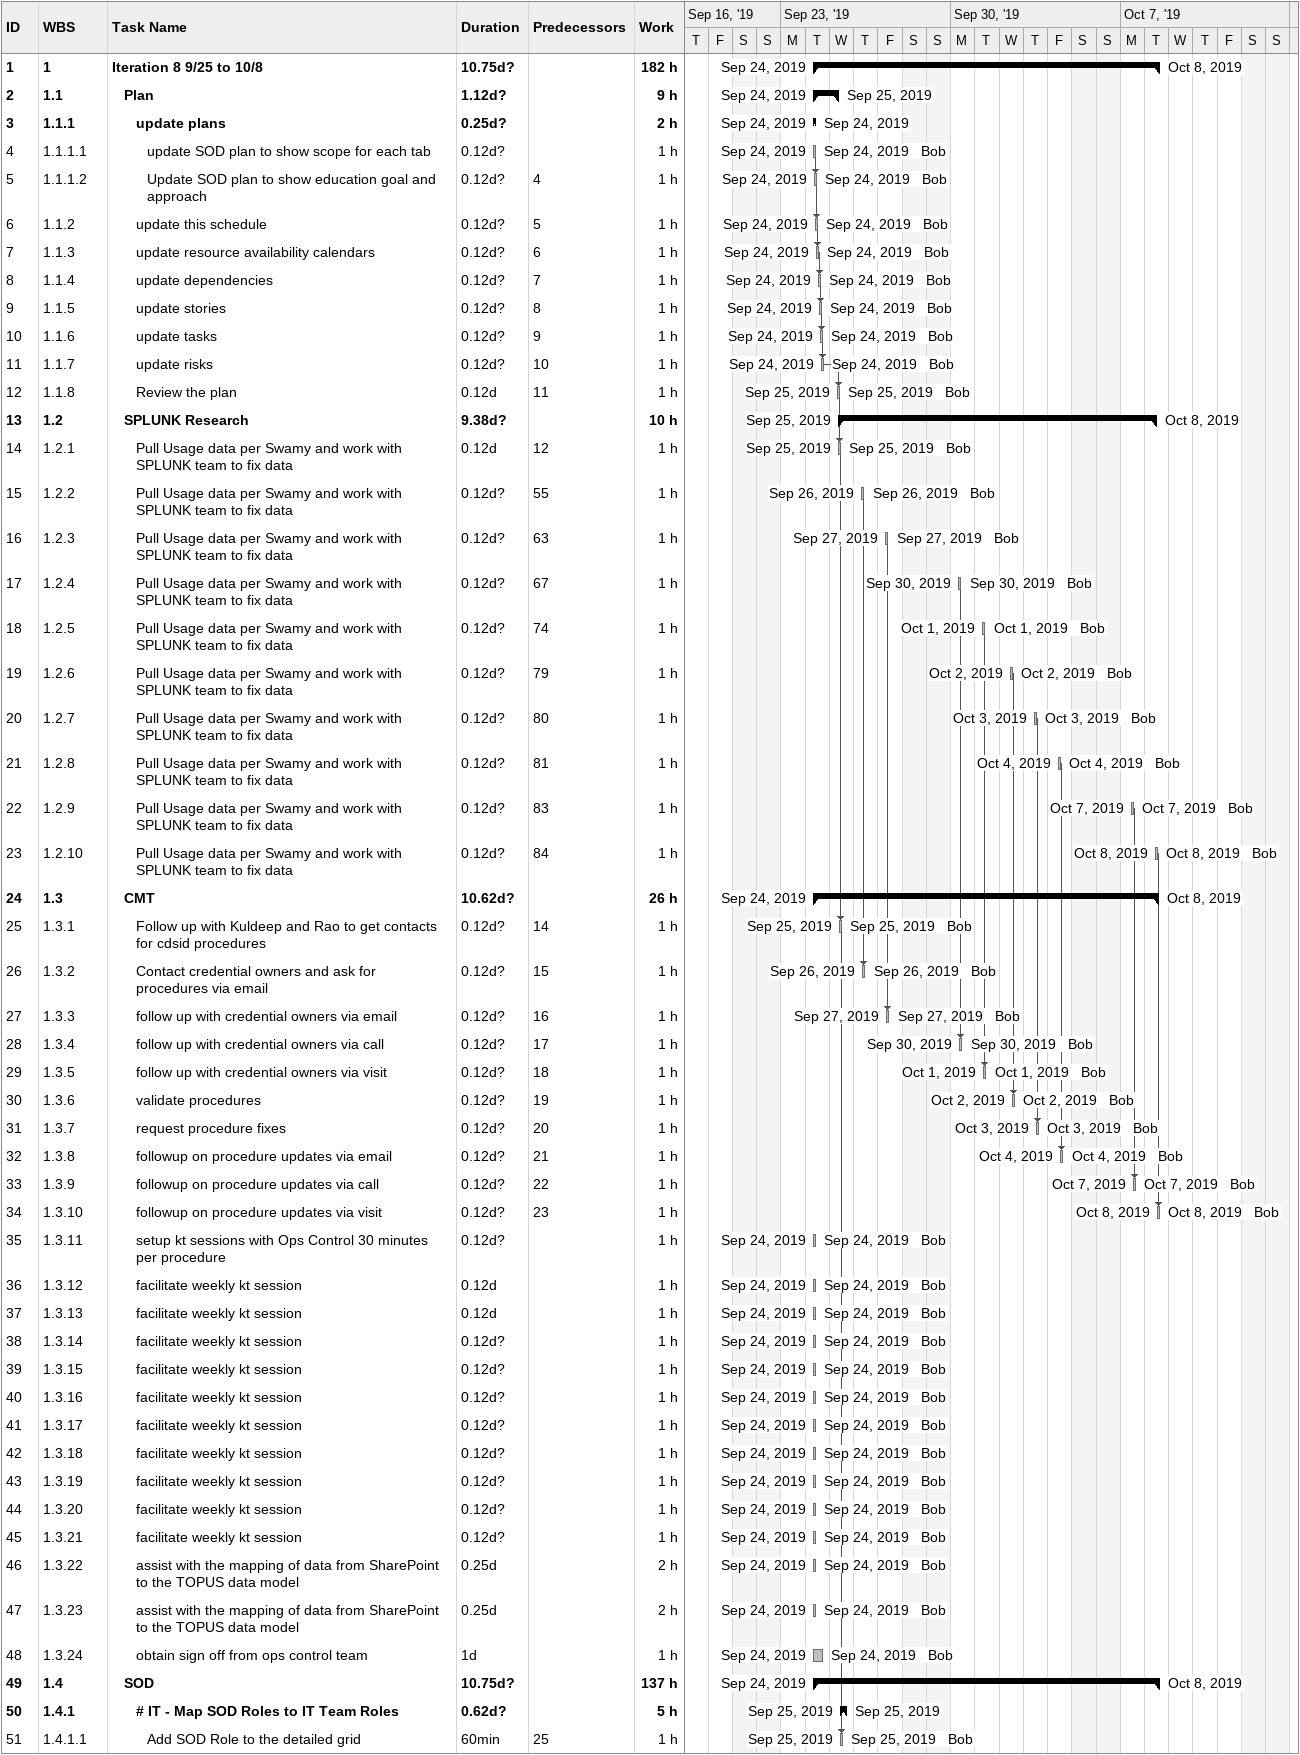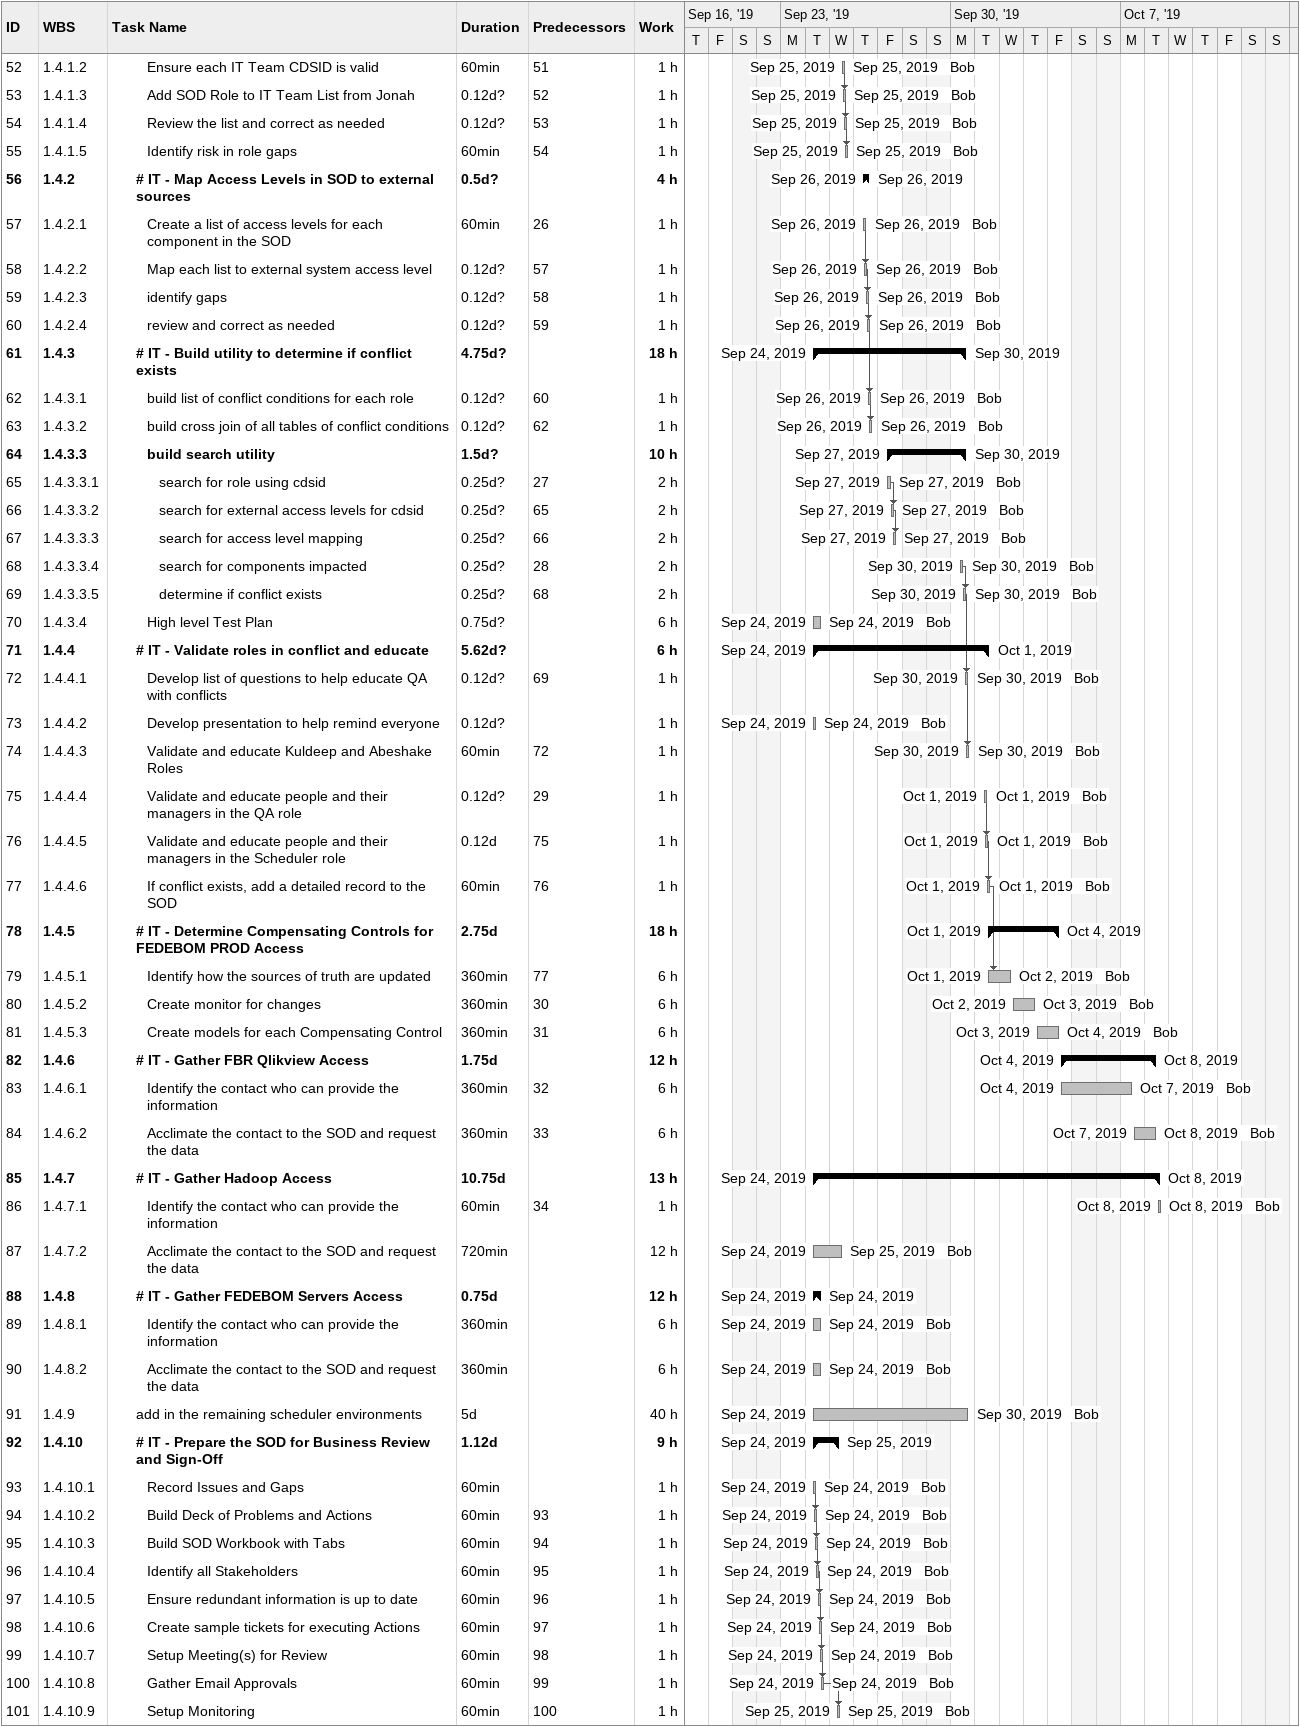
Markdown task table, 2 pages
| ID | WBS | Task | Duration | Start | Finish | Predecessors | Resources | Work (h) |
|---|---|---|---|---|---|---|---|---|
| 1 | 1 | **Iteration 8 9/25 to 10/8** | 10.75d? | 2019-09-24 | 2019-10-08 |  |  | 182 |
| 2 | 1.1 | **Plan** | 1.12d? | 2019-09-24 | 2019-09-25 |  |  | 9 |
| 3 | 1.1.1 | **update plans** | 0.25d? | 2019-09-24 | 2019-09-24 |  |  | 2 |
| 4 | 1.1.1.1 | update SOD plan to show scope for each tab | 0.12d? | 2019-09-24 | 2019-09-24 |  | Bob | 1 |
| 5 | 1.1.1.2 | Update SOD plan to show education goal and approach | 0.12d? | 2019-09-24 | 2019-09-24 | 4 | Bob | 1 |
| 6 | 1.1.2 | update this schedule | 0.12d? | 2019-09-24 | 2019-09-24 | 5 | Bob | 1 |
| 7 | 1.1.3 | update resource availability calendars | 0.12d? | 2019-09-24 | 2019-09-24 | 6 | Bob | 1 |
| 8 | 1.1.4 | update dependencies | 0.12d? | 2019-09-24 | 2019-09-24 | 7 | Bob | 1 |
| 9 | 1.1.5 | update stories | 0.12d? | 2019-09-24 | 2019-09-24 | 8 | Bob | 1 |
| 10 | 1.1.6 | update tasks | 0.12d? | 2019-09-24 | 2019-09-24 | 9 | Bob | 1 |
| 11 | 1.1.7 | update risks | 0.12d? | 2019-09-24 | 2019-09-24 | 10 | Bob | 1 |
| 12 | 1.1.8 | Review the plan | 0.12d | 2019-09-25 | 2019-09-25 | 11 | Bob | 1 |
| 13 | 1.2 | **SPLUNK Research** | 9.38d? | 2019-09-25 | 2019-10-08 |  |  | 10 |
| 14 | 1.2.1 | Pull Usage data per Swamy and work with SPLUNK team to fix data | 0.12d | 2019-09-25 | 2019-09-25 | 12 | Bob | 1 |
| 15 | 1.2.2 | Pull Usage data per Swamy and work with SPLUNK team to fix data | 0.12d? | 2019-09-26 | 2019-09-26 | 55 | Bob | 1 |
| 16 | 1.2.3 | Pull Usage data per Swamy and work with SPLUNK team to fix data | 0.12d? | 2019-09-27 | 2019-09-27 | 63 | Bob | 1 |
| 17 | 1.2.4 | Pull Usage data per Swamy and work with SPLUNK team to fix data | 0.12d? | 2019-09-30 | 2019-09-30 | 67 | Bob | 1 |
| 18 | 1.2.5 | Pull Usage data per Swamy and work with SPLUNK team to fix data | 0.12d? | 2019-10-01 | 2019-10-01 | 74 | Bob | 1 |
| 19 | 1.2.6 | Pull Usage data per Swamy and work with SPLUNK team to fix data | 0.12d? | 2019-10-02 | 2019-10-02 | 79 | Bob | 1 |
| 20 | 1.2.7 | Pull Usage data per Swamy and work with SPLUNK team to fix data | 0.12d? | 2019-10-03 | 2019-10-03 | 80 | Bob | 1 |
| 21 | 1.2.8 | Pull Usage data per Swamy and work with SPLUNK team to fix data | 0.12d? | 2019-10-04 | 2019-10-04 | 81 | Bob | 1 |
| 22 | 1.2.9 | Pull Usage data per Swamy and work with SPLUNK team to fix data | 0.12d? | 2019-10-07 | 2019-10-07 | 83 | Bob | 1 |
| 23 | 1.2.10 | Pull Usage data per Swamy and work with SPLUNK team to fix data | 0.12d? | 2019-10-08 | 2019-10-08 | 84 | Bob | 1 |
| 24 | 1.3 | **CMT** | 10.62d? | 2019-09-24 | 2019-10-08 |  |  | 26 |
| 25 | 1.3.1 | Follow up with Kuldeep and Rao to get contacts for cdsid procedures | 0.12d? | 2019-09-25 | 2019-09-25 | 14 | Bob | 1 |
| 26 | 1.3.2 | Contact credential owners and ask for procedures via email | 0.12d? | 2019-09-26 | 2019-09-26 | 15 | Bob | 1 |
| 27 | 1.3.3 | follow up with credential owners via email | 0.12d? | 2019-09-27 | 2019-09-27 | 16 | Bob | 1 |
| 28 | 1.3.4 | follow up with credential owners via call | 0.12d? | 2019-09-30 | 2019-09-30 | 17 | Bob | 1 |
| 29 | 1.3.5 | follow up with credential owners via visit | 0.12d? | 2019-10-01 | 2019-10-01 | 18 | Bob | 1 |
| 30 | 1.3.6 | validate procedures | 0.12d? | 2019-10-02 | 2019-10-02 | 19 | Bob | 1 |
| 31 | 1.3.7 | request procedure fixes | 0.12d? | 2019-10-03 | 2019-10-03 | 20 | Bob | 1 |
| 32 | 1.3.8 | followup on procedure updates via email | 0.12d? | 2019-10-04 | 2019-10-04 | 21 | Bob | 1 |
| 33 | 1.3.9 | followup on procedure updates via call | 0.12d? | 2019-10-07 | 2019-10-07 | 22 | Bob | 1 |
| 34 | 1.3.10 | followup on procedure updates via visit | 0.12d? | 2019-10-08 | 2019-10-08 | 23 | Bob | 1 |
| 35 | 1.3.11 | setup kt sessions with Ops Control 30 minutes per procedure | 0.12d? | 2019-09-24 | 2019-09-24 |  | Bob | 1 |
| 36 | 1.3.12 | facilitate weekly kt session | 0.12d | 2019-09-24 | 2019-09-24 |  | Bob | 1 |
| 37 | 1.3.13 | facilitate weekly kt session | 0.12d | 2019-09-24 | 2019-09-24 |  | Bob | 1 |
| 38 | 1.3.14 | facilitate weekly kt session | 0.12d? | 2019-09-24 | 2019-09-24 |  | Bob | 1 |
| 39 | 1.3.15 | facilitate weekly kt session | 0.12d? | 2019-09-24 | 2019-09-24 |  | Bob | 1 |
| 40 | 1.3.16 | facilitate weekly kt session | 0.12d? | 2019-09-24 | 2019-09-24 |  | Bob | 1 |
| 41 | 1.3.17 | facilitate weekly kt session | 0.12d? | 2019-09-24 | 2019-09-24 |  | Bob | 1 |
| 42 | 1.3.18 | facilitate weekly kt session | 0.12d? | 2019-09-24 | 2019-09-24 |  | Bob | 1 |
| 43 | 1.3.19 | facilitate weekly kt session | 0.12d? | 2019-09-24 | 2019-09-24 |  | Bob | 1 |
| 44 | 1.3.20 | facilitate weekly kt session | 0.12d? | 2019-09-24 | 2019-09-24 |  | Bob | 1 |
| 45 | 1.3.21 | facilitate weekly kt session | 0.12d? | 2019-09-24 | 2019-09-24 |  | Bob | 1 |
| 46 | 1.3.22 | assist with the mapping of data from SharePoint to the TOPUS data model | 0.25d | 2019-09-24 | 2019-09-24 |  | Bob | 2 |
| 47 | 1.3.23 | assist with the mapping of data from SharePoint to the TOPUS data model | 0.25d | 2019-09-24 | 2019-09-24 |  | Bob | 2 |
| 48 | 1.3.24 | obtain sign off from ops control team | 1d | 2019-09-24 | 2019-09-24 |  | Bob | 1 |
| 49 | 1.4 | **SOD** | 10.75d? | 2019-09-24 | 2019-10-08 |  |  | 137 |
| 50 | 1.4.1 | **# IT - Map SOD Roles to IT Team Roles** | 0.62d? | 2019-09-25 | 2019-09-25 |  |  | 5 |
| 51 | 1.4.1.1 | Add SOD Role to the detailed grid | 60min | 2019-09-25 | 2019-09-25 | 25 | Bob | 1 |
| 52 | 1.4.1.2 | Ensure each IT Team CDSID is valid | 60min | 2019-09-25 | 2019-09-25 | 51 | Bob | 1 |
| 53 | 1.4.1.3 | Add SOD Role to IT Team List from Jonah | 0.12d? | 2019-09-25 | 2019-09-25 | 52 | Bob | 1 |
| 54 | 1.4.1.4 | Review the list and correct as needed | 0.12d? | 2019-09-25 | 2019-09-25 | 53 | Bob | 1 |
| 55 | 1.4.1.5 | Identify risk in role gaps | 60min | 2019-09-25 | 2019-09-25 | 54 | Bob | 1 |
| 56 | 1.4.2 | **# IT - Map Access Levels in SOD to external sources** | 0.5d? | 2019-09-26 | 2019-09-26 |  |  | 4 |
| 57 | 1.4.2.1 | Create a list of access levels for each component in the SOD | 60min | 2019-09-26 | 2019-09-26 | 26 | Bob | 1 |
| 58 | 1.4.2.2 | Map each list to external system access level | 0.12d? | 2019-09-26 | 2019-09-26 | 57 | Bob | 1 |
| 59 | 1.4.2.3 | identify gaps | 0.12d? | 2019-09-26 | 2019-09-26 | 58 | Bob | 1 |
| 60 | 1.4.2.4 | review and correct as needed | 0.12d? | 2019-09-26 | 2019-09-26 | 59 | Bob | 1 |
| 61 | 1.4.3 | **# IT - Build utility to determine if conflict exists** | 4.75d? | 2019-09-24 | 2019-09-30 |  |  | 18 |
| 62 | 1.4.3.1 | build list of conflict conditions for each role | 0.12d? | 2019-09-26 | 2019-09-26 | 60 | Bob | 1 |
| 63 | 1.4.3.2 | build cross join of all tables of conflict conditions | 0.12d? | 2019-09-26 | 2019-09-26 | 62 | Bob | 1 |
| 64 | 1.4.3.3 | **build search utility** | 1.5d? | 2019-09-27 | 2019-09-30 |  |  | 10 |
| 65 | 1.4.3.3.1 | search for role using cdsid | 0.25d? | 2019-09-27 | 2019-09-27 | 27 | Bob | 2 |
| 66 | 1.4.3.3.2 | search for external access levels for cdsid | 0.25d? | 2019-09-27 | 2019-09-27 | 65 | Bob | 2 |
| 67 | 1.4.3.3.3 | search for access level mapping | 0.25d? | 2019-09-27 | 2019-09-27 | 66 | Bob | 2 |
| 68 | 1.4.3.3.4 | search for components impacted | 0.25d? | 2019-09-30 | 2019-09-30 | 28 | Bob | 2 |
| 69 | 1.4.3.3.5 | determine if conflict exists | 0.25d? | 2019-09-30 | 2019-09-30 | 68 | Bob | 2 |
| 70 | 1.4.3.4 | High level Test Plan | 0.75d? | 2019-09-24 | 2019-09-24 |  | Bob | 6 |
| 71 | 1.4.4 | **# IT - Validate roles in conflict and educate** | 5.62d? | 2019-09-24 | 2019-10-01 |  |  | 6 |
| 72 | 1.4.4.1 | Develop list of questions to help educate QA with conflicts | 0.12d? | 2019-09-30 | 2019-09-30 | 69 | Bob | 1 |
| 73 | 1.4.4.2 | Develop presentation to help remind everyone | 0.12d? | 2019-09-24 | 2019-09-24 |  | Bob | 1 |
| 74 | 1.4.4.3 | Validate and educate Kuldeep and Abeshake Roles | 60min | 2019-09-30 | 2019-09-30 | 72 | Bob | 1 |
| 75 | 1.4.4.4 | Validate and educate people and their managers in the QA role | 0.12d? | 2019-10-01 | 2019-10-01 | 29 | Bob | 1 |
| 76 | 1.4.4.5 | Validate and educate people and their managers in the Scheduler role | 0.12d | 2019-10-01 | 2019-10-01 | 75 | Bob | 1 |
| 77 | 1.4.4.6 | If conflict exists, add a detailed record to the SOD | 60min | 2019-10-01 | 2019-10-01 | 76 | Bob | 1 |
| 78 | 1.4.5 | **# IT - Determine Compensating Controls for FEDEBOM PROD Access** | 2.75d | 2019-10-01 | 2019-10-04 |  |  | 18 |
| 79 | 1.4.5.1 | Identify how the sources of truth are updated | 360min | 2019-10-01 | 2019-10-02 | 77 | Bob | 6 |
| 80 | 1.4.5.2 | Create monitor for changes | 360min | 2019-10-02 | 2019-10-03 | 30 | Bob | 6 |
| 81 | 1.4.5.3 | Create models for each Compensating Control | 360min | 2019-10-03 | 2019-10-04 | 31 | Bob | 6 |
| 82 | 1.4.6 | **# IT - Gather FBR Qlikview Access** | 1.75d | 2019-10-04 | 2019-10-08 |  |  | 12 |
| 83 | 1.4.6.1 | Identify the contact who can provide the information | 360min | 2019-10-04 | 2019-10-07 | 32 | Bob | 6 |
| 84 | 1.4.6.2 | Acclimate the contact to the SOD and request the data | 360min | 2019-10-07 | 2019-10-08 | 33 | Bob | 6 |
| 85 | 1.4.7 | **# IT - Gather Hadoop Access** | 10.75d | 2019-09-24 | 2019-10-08 |  |  | 13 |
| 86 | 1.4.7.1 | Identify the contact who can provide the information | 60min | 2019-10-08 | 2019-10-08 | 34 | Bob | 1 |
| 87 | 1.4.7.2 | Acclimate the contact to the SOD and request the data | 720min | 2019-09-24 | 2019-09-25 |  | Bob | 12 |
| 88 | 1.4.8 | **# IT - Gather FEDEBOM Servers Access** | 0.75d | 2019-09-24 | 2019-09-24 |  |  | 12 |
| 89 | 1.4.8.1 | Identify the contact who can provide the information | 360min | 2019-09-24 | 2019-09-24 |  | Bob | 6 |
| 90 | 1.4.8.2 | Acclimate the contact to the SOD and request the data | 360min | 2019-09-24 | 2019-09-24 |  | Bob | 6 |
| 91 | 1.4.9 | add in the remaining scheduler environments | 5d | 2019-09-24 | 2019-09-30 |  | Bob | 40 |
| 92 | 1.4.10 | **# IT - Prepare the SOD for Business Review and Sign-Off** | 1.12d | 2019-09-24 | 2019-09-25 |  |  | 9 |
| 93 | 1.4.10.1 | Record Issues and Gaps | 60min | 2019-09-24 | 2019-09-24 |  | Bob | 1 |
| 94 | 1.4.10.2 | Build Deck of Problems and Actions | 60min | 2019-09-24 | 2019-09-24 | 93 | Bob | 1 |
| 95 | 1.4.10.3 | Build SOD Workbook with Tabs | 60min | 2019-09-24 | 2019-09-24 | 94 | Bob | 1 |
| 96 | 1.4.10.4 | Identify all Stakeholders | 60min | 2019-09-24 | 2019-09-24 | 95 | Bob | 1 |
| 97 | 1.4.10.5 | Ensure redundant information is up to date | 60min | 2019-09-24 | 2019-09-24 | 96 | Bob | 1 |
| 98 | 1.4.10.6 | Create sample tickets for executing Actions | 60min | 2019-09-24 | 2019-09-24 | 97 | Bob | 1 |
| 99 | 1.4.10.7 | Setup Meeting(s) for Review | 60min | 2019-09-24 | 2019-09-24 | 98 | Bob | 1 |
| 100 | 1.4.10.8 | Gather Email Approvals | 60min | 2019-09-24 | 2019-09-24 | 99 | Bob | 1 |
| 101 | 1.4.10.9 | Setup Monitoring | 60min | 2019-09-25 | 2019-09-25 | 100 | Bob | 1 |
